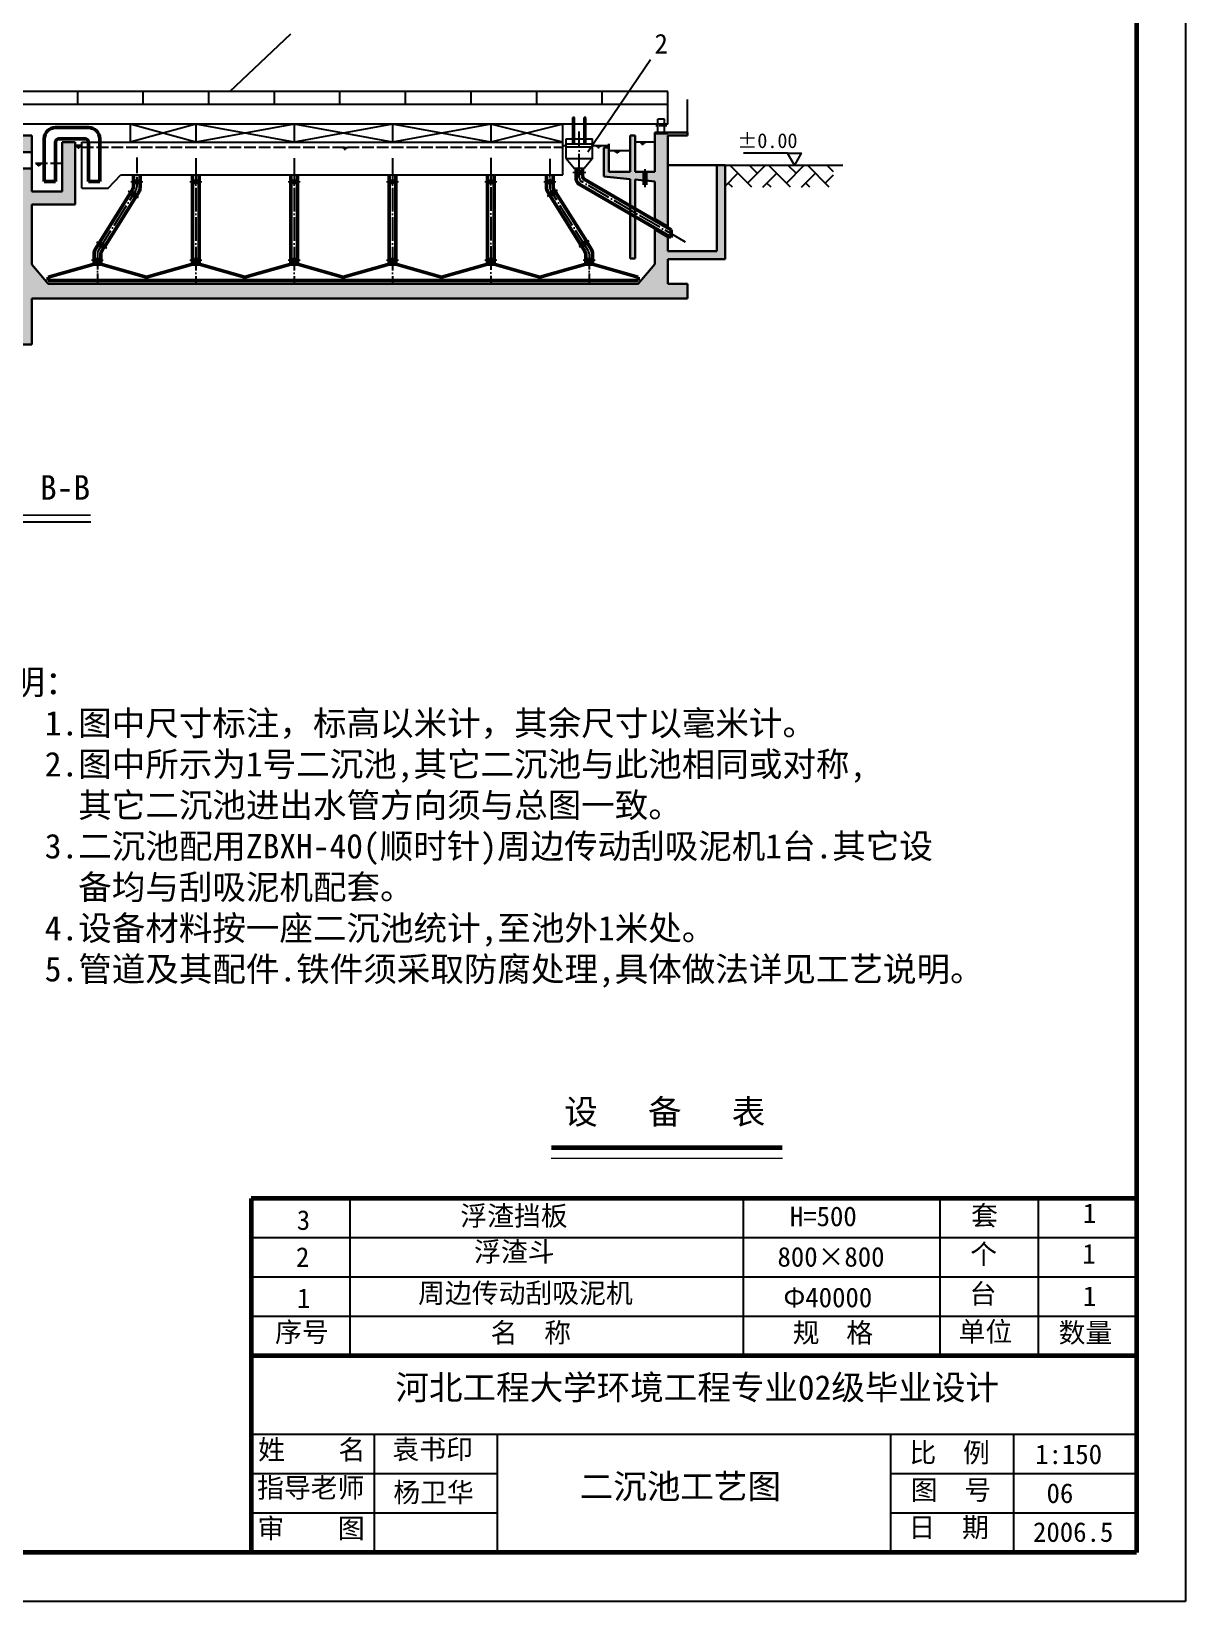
# Model space of a CAD drawing. Header units: millimetres. Extents: x 86531 to 531544, y 38321 to 278850.
# Drawn here: x 331300 to 366509, y 53697 to 101596 of the extents above; entities that cross this region are included whole.
import ezdxf

# ---------------------------------------------------------------- set-up
doc = ezdxf.new("R2010")
doc.units = ezdxf.units.MM
doc.linetypes.add('ACAD_ISO02W100', pattern=[15, 12, -3])
doc.linetypes.add('ACAD_ISO04W100', pattern=[30, 24, -3, 0, -3])
for name, color, linetype, lineweight in [('tukuang', 7, 'Continuous', 60), ('墙体', 7, 'Continuous', 30), ('墙体虚线', 7, 'ACAD_ISO02W100', 30), ('管线', 3, 'Continuous', 50), ('管线虚线', 3, 'ACAD_ISO02W100', 50)]:
    doc.layers.add(name, color=color, linetype=linetype, lineweight=lineweight)
for name, color, linetype in [('中心线', 1, 'ACAD_ISO04W100'), ('细实线', 7, 'Continuous'), ('虚线', 5, 'ACAD_ISO02W100')]:
    doc.layers.add(name, color=color, linetype=linetype)
doc.styles.get("Standard").update_dxf_attribs({"font": 'txt', "bigfont": 'gbcbig.shx'})

msp = doc.modelspace()

# ---------------------------------------------------------------- hatches: boundary and pattern name
h = msp.add_hatch()
h.set_pattern_fill('AR-CONC', color=256, scale=3, style=0)
h.set_pattern_definition([(50, (194377.55, 88144.47), (546.554, -47.8173), [57.15, -628.65]), (355, (194377.55, 88144.5), (-105.7285, 573.17), [45.72, -502.92]), (100.451, (194423.1, 88140.5), (440.8275, 525.35), [48.57, -534.27]), (46.1842, (194377.55, 88296.9), (813.237, -126.127), [85.725, -942.975]), (96.6356, (194445.3, 88286.4), (712.2127, 742.2767), [72.855, -801.405]), (351.184, (194377.55, 88296.9), (712.214, 742.2754), [68.58, -754.38]), (21, (194453.75, 88258.77), (454.8446, -306.7966), [57.15, -628.65]), (326, (194453.75, 88258.8), (185.406, 552.5639), [45.72, -502.92]), (71.4514, (194491.65, 88233.2), (640.2495, 245.7686), [48.57, -534.27]), (37.5, (194377.55, 88144.47), (9.2658, 253.66512), [0, -496.824, 0, -510.54, 0, -504.825]), (7.5, (194377.55, 88144.47), (200.459, 300.54172), [0, -291.084, 0, -485.394, 0, -192.405]), (327.5, (194207.62, 88144.47), (406.77179, -17.18623), [0, -190.5, 0, -594.36, 0, -788.67]), (317.5, (194131.42, 88144.47), (444.38754, 76.2795), [0, -247.65, 0, -394.716, 0, -560.07])])
h.paths.add_polyline_path([(331313.82628, 94486.92377), (331313.82628, 96316.06187), (332638.82628, 96316.06187), (332638.82628, 98216.06187), (332238.82628, 98216.06187), (332238.82628, 96716.06187), (331313.82628, 96716.06187), (331313.82628, 97416.06187), (330963.82628, 97416.06187), (330963.82628, 96716.06187), (330963.82628, 92446.06187), (330313.82628, 92446.06187), (330313.82628, 92046.06187), (331313.82628, 92046.06187), (331313.82628, 93446.06187), (351313.82628, 93446.06187), (351313.82628, 93896.06187), (350713.82628, 93896.06187), (350713.82628, 94646.06187), (352463.82628, 94646.06187), (352463.82628, 97516.06187), (352213.82628, 97516.06187), (352213.82628, 94896.06187), (350713.82628, 94896.06187), (350713.82628, 95338.41761), (350313.82628, 95571.40358), (350313.82628, 94496.03285), (349813.82628, 93896.06187), (331813.82628, 93896.06187)])
h.paths.add_polyline_path([(331313.82628, 98416.06187), (330718.82628, 98416.06187), (330718.82628, 98401.06187), (330618.82628, 98401.06187), (330618.82628, 98416.06187), (330313.82628, 98416.06187), (330313.82628, 98016.06187), (330963.82628, 98016.06187), (330963.82628, 97916.06187), (331313.82628, 97916.06187)])
h.paths.add_polyline_path([(350713.82628, 98416.06187), (351313.82628, 98416.06187), (351313.82628, 98516.06187), (350713.82628, 98516.06187), (350713.82628, 98486.06187), (350313.82628, 98486.06187), (350313.82628, 97316.06187), (350038.82628, 97316.06187), (350038.82628, 97042.67478), (350313.82628, 97016.06187), (350313.82628, 95860.72017), (350562.18165, 95716.06187), (350713.82628, 95716.06187)])
h.paths.add_polyline_path([(350713.82628, 98516.06187), (350313.82628, 98516.06187), (350313.82628, 98486.06187), (350713.82628, 98486.06187)])
h.paths.add_polyline_path([(349988.82628, 97316.06187), (349713.82628, 97316.06187), (349713.82628, 98416.06187), (349563.82628, 98416.06187), (349563.82628, 97316.06187), (348913.82628, 97316.06187), (348913.82628, 98056.06187), (348763.82628, 98056.06187), (348763.82628, 97166.06187), (349563.82628, 97088.64252), (349563.82628, 96268.63721), (349713.82628, 96181.26747), (349713.82628, 97074.12639), (349988.82628, 97047.51349)])
h.paths.add_polyline_path([(349713.82628, 95716.06187), (349563.82628, 95716.06187), (349563.82628, 94666.06187), (349713.82628, 94666.06187)], flags=17)
h.paths.add_polyline_path([(349713.82628, 95949.8142), (349563.82628, 96037.18394), (349563.82628, 95716.06187), (349713.82628, 95716.06187)], flags=17)
h = msp.add_hatch()
h.set_pattern_fill('AR-HBONE', color=256, scale=104.47541, style=0)
h.set_pattern_definition([(135, (361717.6, 47622.1), (-5e-14, 591.002), [1253.705, -417.902]), (45, (361422.1, 47917.6), (-5e-14, 591.002), [1253.705, -417.902])])
h.paths.add_polyline_path([(352462.99156, 97502.56263), (355765.796, 97502.56263), (355765.796, 96843.04387), (352462.99156, 96843.04387)])

# ---------------------------------------------------------------- linework, layer by layer
for p, q in [((366509.43483, 142796.93902), (366509.43483, 53696.93902)), ((337356.83467, 99766.06187), (339218.98843, 101523.68068)), ((348270.5835, 97923.37302), (350188.94844, 100735.505)), ((351313.82628, 98516.06187), (351313.82628, 99516.06187)), ((347513.82628, 97216.06187), (347513.82628, 98766.06187)), ((347813.82628, 98191.06187), (347813.82628, 98966.06187)), ((347863.82628, 98966.06187), (347813.82628, 98966.06187)), ((347863.82628, 98191.06187), (347863.82628, 98966.06187)), ((348163.82628, 98191.06187), (348163.82628, 98966.06187)), ((348213.82628, 98966.06187), (348163.82628, 98966.06187)), ((348213.82628, 98191.06187), (348213.82628, 98966.06187)), ((332838.82628, 96816.06187), (332838.82628, 98216.06187)), ((332838.82628, 98216.06187), (347513.82628, 98216.06187)), ((350313.82628, 98216.06187), (349713.82628, 98216.06187)), ((350029.86744, 98193.07715), (349868.84844, 98193.07715)), ((332838.82628, 98116.06187), (332638.82628, 98116.06187)), ((332654.67301, 98093.07715), (332815.69202, 98093.07715)), ((332689.17708, 98070.09236), (332785.78841, 98070.09236)), ((332721.38086, 98047.10764), (332758.18523, 98047.10764)), ((340948.4549, 98043.07715), (340787.4359, 98043.07715)), ((340913.95083, 98020.09236), (340817.3395, 98020.09236)), ((340881.74706, 97997.10764), (340844.94269, 97997.10764)), ((347513.82628, 98116.06187), (347613.82628, 98116.06187)), ((347613.82628, 98166.06187), (348413.82628, 98166.06187)), ((347613.82628, 97716.06187), (348413.82628, 97716.06187)), ((347613.82628, 97716.06187), (347863.82628, 97416.06187)), ((347863.82628, 98191.06187), (347813.82628, 98191.06187)), ((348213.82628, 98191.06187), (348163.82628, 98191.06187)), ((348413.82628, 97716.06187), (348163.82628, 97416.06187)), ((348413.82628, 98116.06187), (348913.82628, 98116.06187)), ((348683.96381, 98093.07715), (348522.9448, 98093.07715)), ((348649.45973, 98070.09236), (348552.84841, 98070.09236)), ((348617.25596, 98047.10764), (348580.45159, 98047.10764)), ((349563.82628, 97956.06187), (348913.82628, 97956.06187)), ((349251.61711, 97933.07715), (349090.59811, 97933.07715)), ((349217.11304, 97910.09236), (349120.50171, 97910.09236)), ((349184.90926, 97887.10764), (349148.1049, 97887.10764)), ((349995.36337, 98170.09236), (349898.75204, 98170.09236)), ((349963.15959, 98147.10764), (349926.35523, 98147.10764)), ((354365.26346, 97878.87366), (353025.48963, 97878.87366)), ((331607.95753, 97543.07715), (331446.93853, 97543.07715)), ((331573.45346, 97520.09236), (331476.84213, 97520.09236)), ((331541.24968, 97497.10764), (331504.44531, 97497.10764)), ((348163.82628, 97416.06187), (347863.82628, 97416.06187)), ((352463.82628, 97516.06187), (356050.04103, 97516.06187)), ((332838.82628, 96816.06187), (333638.82628, 96816.06187)), ((333638.82628, 96816.06187), (334033.07466, 97216.06187)), ((334033.07466, 97216.06187), (347513.82628, 97216.06187)), ((333112.98792, 86621.50262), (328398.42821, 86621.50262)), ((341009.43483, 65996.93902), (341009.43483, 61196.93902)), ((341009.43483, 65996.93902), (341009.43483, 61196.93902)), ((341009.43483, 65996.93902), (341009.43483, 61196.93902)), ((353009.43483, 65996.93902), (353009.43483, 61196.93902)), ((359009.43483, 65996.93902), (359009.43483, 61196.93902)), ((362009.43483, 66009.77275), (362009.43483, 61196.93902)), ((365009.43483, 64796.93902), (338009.43483, 64796.93902)), ((365009.43483, 63596.93902), (338009.43483, 63596.93902)), ((365009.43483, 62396.93902), (338009.43483, 62396.93902)), ((365009.43483, 58796.93902), (338009.43483, 58796.93902)), ((341759.43483, 58796.93902), (341759.43483, 55196.93902)), ((345509.43483, 58796.93902), (345509.43483, 55196.93902)), ((357509.43483, 58796.93902), (357509.43483, 55196.93902)), ((361259.43483, 58796.93902), (361259.43483, 55196.93902)), ((345509.43483, 57596.93902), (338009.43483, 57596.93902)), ((365009.43483, 57596.93902), (357509.43483, 57596.93902)), ((345509.43483, 56396.93902), (338009.43483, 56396.93902)), ((365009.43483, 56396.93902), (357509.43483, 56396.93902)), ((366509.43483, 53696.93902), (240359.43483, 53696.93902))]:
    msp.add_line(p, q)
at = {"lineweight": -3}
msp.add_line((350713.82628, 98766.06187), (330413.82628, 98766.06187), dxfattribs=at)
at = {"linetype": 'Continuous', "lineweight": 15}
msp.add_line((347157.11529, 67225.21638), (354210.81197, 67225.21638), dxfattribs=at)
at = {"const_width": 10}
for points in [[(347843.82628, 98916.06187, -1), (347833.82628, 98916.06187, -1)], [(347843.82628, 98796.06187, -1), (347833.82628, 98796.06187, -1)], [(348193.82628, 98916.06187, -1), (348183.82628, 98916.06187, -1)], [(348193.82628, 98796.06187, -1), (348183.82628, 98796.06187, -1)], [(347843.82628, 98286.06187, -1), (347833.82628, 98286.06187, -1)], [(347843.82628, 98226.06187, -1), (347833.82628, 98226.06187, -1)], [(348193.82628, 98286.06187, -1), (348183.82628, 98286.06187, -1)], [(348193.82628, 98226.06187, -1), (348183.82628, 98226.06187, -1)]]:
    msp.add_lwpolyline(points, format="xyb", close=True, dxfattribs=at)
msp.add_lwpolyline([(354574.73295, 97516.06187), (354365.26346, 97878.87366), (354784.20243, 97878.87366)], close=True)
at = {"const_width": 52.2377}
msp.add_lwpolyline([(333112.98792, 86837.72119), (328398.42821, 86837.72119)], dxfattribs=at)
at = {"linetype": 'Continuous', "const_width": 144}
msp.add_lwpolyline([(347157.11529, 67547.85965), (354210.81197, 67547.85965)], dxfattribs=at)
at = {"layer": 'Defpoints'}
for p, q in [((334313.82628, 98766.06187), (334313.82628, 98216.06187)), ((336313.82628, 98766.06187), (334313.82628, 98216.06187)), ((336313.82628, 98216.06187), (334313.82628, 98766.06187)), ((336313.82628, 98766.06187), (336313.82628, 98216.06187)), ((339313.82628, 98216.06187), (336313.82628, 98766.06187)), ((339313.82628, 98766.06187), (336313.82628, 98216.06187)), ((339313.82628, 98766.06187), (339313.82628, 98216.06187)), ((342313.82628, 98766.06187), (339313.82628, 98216.06187)), ((342313.82628, 98216.06187), (339313.82628, 98766.06187)), ((342313.82628, 98766.06187), (342313.82628, 98216.06187)), ((345313.82628, 98216.06187), (342313.82628, 98766.06187)), ((345313.82628, 98766.06187), (342313.82628, 98216.06187)), ((345313.82628, 98766.06187), (345313.82628, 98216.06187)), ((347513.82628, 98766.06187), (345313.82628, 98216.06187)), ((347513.82628, 98216.06187), (345313.82628, 98766.06187))]:
    msp.add_line(p, q, dxfattribs=at)
at = {"layer": 'tukuang'}
for p, q in [((365009.43483, 141296.93902), (365009.43483, 55196.93902)), ((365009.43483, 141296.93902), (365009.43483, 55196.93902)), ((338009.43483, 65996.93902), (338009.43483, 55196.93902)), ((365009.43483, 65996.93902), (338009.43483, 65996.93902)), ((365009.43483, 61196.93902), (338009.43483, 61196.93902)), ((365009.43483, 55196.93902), (244109.43483, 55196.93902))]:
    msp.add_line(p, q, dxfattribs=at)
at = {"layer": '中心线', "ltscale": 10}
for p, q in [((350685.63793, 98716.06187), (350352.86068, 98716.06187)), ((350013.82628, 97389.20576), (350013.82628, 96848.34302))]:
    msp.add_line(p, q, dxfattribs=at)
at = {"layer": '中心线', "ltscale": 30}
for p, q in [((348013.82628, 97141.95143), (348013.82628, 98537.82525)), ((336313.82628, 97726.79214), (336313.82628, 93896.06187)), ((339313.82628, 97726.79214), (339313.82628, 93896.06187)), ((342313.82628, 97726.83278), (342313.82628, 93896.06187)), ((345313.82628, 97739.91993), (345313.82628, 93896.06187)), ((351251.3606, 95168.83192), (348088.32963, 97012.33563)), ((333344.22662, 94916.02279), (334483.42594, 96738.74171)), ((348283.42594, 94916.02279), (347144.22662, 96738.74171))]:
    msp.add_line(p, q, dxfattribs=at)
at = {"layer": '中心线', "ltscale": 20}
for p, q in [((334513.82628, 97752.70226), (334513.82628, 96844.7415)), ((347113.82628, 97707.5272), (347113.82628, 96844.7415)), ((333313.82628, 94810.023), (333313.82628, 93896.06187)), ((348313.82628, 94810.023), (348313.82628, 93896.06187))]:
    msp.add_line(p, q, dxfattribs=at)
at = {"layer": '中心线', "ltscale": 10}
for centre, radius, start, end in [((334313.82628, 96844.7415), 200, 327.994616792, 0), ((347313.82628, 96844.7415), 200, 180, 212.005383208), ((348163.82628, 97141.95143), 150, 180, 239.780700301), ((333513.82628, 94810.023), 200, 147.994616792, 180), ((348113.82628, 94810.023), 200, 0, 32.005383208)]:
    msp.add_arc(centre, radius, start, end, dxfattribs=at)
at = {"layer": '墙体', "lineweight": -3}
for p, q in [((350713.82628, 99766.06187), (330363.82628, 99766.06187)), ((332713.82628, 99366.06187), (332713.82628, 99766.06187)), ((334713.82628, 99366.06187), (334713.82628, 99766.06187)), ((336713.82628, 99366.06187), (336713.82628, 99766.06187)), ((338713.82628, 99366.06187), (338713.82628, 99766.06187)), ((340713.82628, 99366.06187), (340713.82628, 99766.06187)), ((342713.82628, 99366.06187), (342713.82628, 99766.06187)), ((344713.82628, 99366.06187), (344713.82628, 99766.06187)), ((346713.82628, 99366.06187), (346713.82628, 99766.06187)), ((348713.82628, 99366.06187), (348713.82628, 99766.06187)), ((350713.82628, 98766.06187), (350713.82628, 99766.06187)), ((350713.82628, 98766.06187), (350713.82628, 99766.06187)), ((350713.82628, 99366.06187), (330363.82628, 99366.06187))]:
    msp.add_line(p, q, dxfattribs=at)
at = {"layer": '墙体'}
for p, q in [((331313.82628, 98416.06187), (329313.82628, 98416.06187)), ((331313.82628, 97916.06187), (331313.82628, 98416.06187)), ((332638.82628, 98216.06187), (332238.82628, 98216.06187)), ((332238.82628, 96716.06187), (332238.82628, 98216.06187)), ((332638.82628, 96316.06187), (332638.82628, 98216.06187)), ((349713.82628, 98416.06187), (349563.82628, 98416.06187)), ((349563.82628, 97316.06187), (349563.82628, 98416.06187)), ((349713.82628, 97316.06187), (349713.82628, 98416.06187)), ((350313.82628, 97316.06187), (350313.82628, 98516.06187)), ((351313.82628, 98516.06187), (350313.82628, 98516.06187)), ((350713.82628, 98486.06187), (350313.82628, 98486.06187)), ((350713.82628, 98486.06187), (350713.82628, 98516.06187)), ((351313.82628, 98416.06187), (350713.82628, 98416.06187)), ((350713.82628, 95598.80253), (350713.82628, 98416.06187)), ((351313.82628, 98516.06187), (351313.82628, 98416.06187)), ((331313.82628, 97916.06187), (330963.82628, 97916.06187)), ((331313.82628, 97916.06187), (331313.82628, 97416.06187)), ((348763.82628, 97166.06187), (348763.82628, 98056.06187)), ((348913.82628, 98056.06187), (348763.82628, 98056.06187)), ((348913.82628, 97316.06187), (348913.82628, 98162.06187)), ((331313.82628, 96716.06187), (331313.82628, 97416.06187)), ((349563.82628, 97316.06187), (348913.82628, 97316.06187)), ((350313.82628, 97316.06187), (349713.82628, 97316.06187)), ((352463.82628, 97516.06187), (350713.82628, 97516.06187)), ((352213.82628, 94896.06187), (352213.82628, 97516.06187)), ((352463.82628, 94646.06187), (352463.82628, 97516.06187)), ((349563.82628, 97088.64252), (348763.82628, 97166.06187)), ((349563.82628, 94666.06187), (349563.82628, 97088.64252)), ((349713.82628, 94666.06187), (349713.82628, 97074.12639)), ((349988.82628, 97047.51349), (349713.82628, 97074.12639)), ((350313.82628, 97016.06187), (350038.82628, 97042.67478)), ((350313.82628, 95831.78851), (350313.82628, 97016.06187)), ((332238.82628, 96716.06187), (331313.82628, 96716.06187)), ((332638.82628, 96316.06187), (331313.82628, 96316.06187)), ((331313.82628, 94486.92377), (331313.82628, 96316.06187)), ((350313.82628, 94496.03285), (350313.82628, 95600.33524)), ((350713.82628, 94896.06187), (350713.82628, 95367.34926)), ((351313.82628, 94896.06187), (350713.82628, 94896.06187)), ((352213.82628, 94896.06187), (350713.82628, 94896.06187)), ((331813.82628, 93896.06187), (331313.82628, 94486.92377)), ((349713.82628, 94666.06187), (349563.82628, 94666.06187)), ((349813.82628, 93896.06187), (350313.82628, 94496.03285)), ((352463.82628, 94646.06187), (350713.82628, 94646.06187)), ((350713.82628, 93896.06187), (350713.82628, 94646.06187)), ((349813.82628, 93896.06187), (331813.82628, 93896.06187)), ((351313.82628, 93896.06187), (350713.82628, 93896.06187)), ((351313.82628, 93896.06187), (351313.82628, 93446.06187)), ((351313.82628, 93446.06187), (331313.82628, 93446.06187)), ((331313.82628, 92046.06187), (331313.82628, 93446.06187)), ((331313.82628, 92046.06187), (329313.82628, 92046.06187))]:
    msp.add_line(p, q, dxfattribs=at)
at = {"layer": '墙体虚线'}
msp.add_line((331313.82628, 97416.06187), (330963.82628, 97416.06187), dxfattribs=at)
at = {"layer": '管线'}
for p, q in [((331688.82628, 97016.06187), (331688.82628, 98316.06187)), ((333038.82628, 98666.06187), (332038.82628, 98666.06187)), ((332038.82628, 97016.06187), (332038.82628, 98216.06187)), ((332938.82628, 98316.06187), (332138.82628, 98316.06187)), ((333038.82628, 97016.06187), (333038.82628, 98216.06187)), ((333388.82628, 97016.06187), (333388.82628, 98316.06187)), ((348163.82628, 97316.06187), (347863.82628, 97316.06187)), ((347863.82628, 97316.06187), (347863.82628, 97296.06187)), ((348163.82628, 97296.06187), (347863.82628, 97296.06187)), ((347863.82628, 97296.06187), (347863.82628, 97276.06187)), ((348163.82628, 97276.06187), (347863.82628, 97276.06187)), ((347913.82628, 97316.06187), (347913.82628, 97416.06187)), ((347913.82628, 97113.21136), (347913.82628, 97276.06187)), ((348113.82628, 97316.06187), (348113.82628, 97416.06187)), ((348113.82628, 97170.6915), (348113.82628, 97276.06187)), ((348163.82628, 97316.06187), (348163.82628, 97276.06187)), ((332038.82628, 97016.06187), (331688.82628, 97016.06187)), ((333388.82628, 97016.06187), (333038.82628, 97016.06187)), ((334343.72757, 96703.90392), (334383.42594, 96767.42133)), ((334383.82628, 97030.40168), (334643.82628, 97030.40168)), ((334383.82628, 97030.40168), (334383.82628, 96990.40168)), ((334383.82628, 97010.40168), (334643.82628, 97010.40168)), ((334383.82628, 96990.40168), (334643.82628, 96990.40168)), ((334413.82628, 97216.06187), (334413.82628, 97030.40168)), ((334413.82628, 96990.40168), (334413.82628, 96873.42112)), ((334613.82628, 97216.06187), (334613.82628, 97030.40168)), ((334613.82628, 96990.40168), (334613.82628, 96814.94965)), ((334643.82628, 97030.40168), (334643.82628, 96990.40168)), ((336443.82628, 97030.40168), (336183.82628, 97030.40168)), ((336183.82628, 97030.40168), (336183.82628, 96990.40168)), ((336443.82628, 97010.40168), (336183.82628, 97010.40168)), ((336443.82628, 96990.40168), (336183.82628, 96990.40168)), ((336213.82628, 97216.06187), (336213.82628, 97030.40168)), ((336213.82628, 96990.40168), (336213.82628, 94636.06187)), ((336413.82628, 97216.06187), (336413.82628, 97030.40168)), ((336413.82628, 96990.40168), (336413.82628, 94636.06187)), ((336443.82628, 97030.40168), (336443.82628, 96990.40168)), ((339443.82628, 97030.40168), (339183.82628, 97030.40168)), ((339183.82628, 97030.40168), (339183.82628, 96990.40168)), ((339443.82628, 97010.40168), (339183.82628, 97010.40168)), ((339443.82628, 96990.40168), (339183.82628, 96990.40168)), ((339213.82628, 97216.06187), (339213.82628, 97030.40168)), ((339213.82628, 96990.40168), (339213.82628, 94636.06187)), ((339413.82628, 97216.06187), (339413.82628, 97030.40168)), ((339413.82628, 96990.40168), (339413.82628, 94636.06187)), ((339443.82628, 97030.40168), (339443.82628, 96990.40168)), ((342443.82628, 97030.40168), (342183.82628, 97030.40168)), ((342183.82628, 97030.40168), (342183.82628, 96990.40168)), ((342443.82628, 97010.40168), (342183.82628, 97010.40168)), ((342443.82628, 96990.40168), (342183.82628, 96990.40168)), ((342213.82628, 97216.06187), (342213.82628, 97030.40168)), ((342213.82628, 96990.40168), (342213.82628, 94636.06187)), ((342413.82628, 97216.06187), (342413.82628, 97030.40168)), ((342413.82628, 96990.40168), (342413.82628, 94636.06187)), ((342443.82628, 97030.40168), (342443.82628, 96990.40168)), ((345443.82628, 97030.40168), (345183.82628, 97030.40168)), ((345183.82628, 97030.40168), (345183.82628, 96990.40168)), ((345443.82628, 97010.40168), (345183.82628, 97010.40168)), ((345443.82628, 96990.40168), (345183.82628, 96990.40168)), ((345213.82628, 97216.06187), (345213.82628, 97030.40168)), ((345213.82628, 96990.40168), (345213.82628, 94636.06187)), ((345413.82628, 97216.06187), (345413.82628, 97030.40168)), ((345413.82628, 96990.40168), (345413.82628, 94636.06187)), ((345443.82628, 97030.40168), (345443.82628, 96990.40168)), ((347243.82628, 97030.40168), (346983.82628, 97030.40168)), ((346983.82628, 97030.40168), (346983.82628, 96990.40168)), ((347243.82628, 97010.40168), (346983.82628, 97010.40168)), ((347243.82628, 96990.40168), (346983.82628, 96990.40168)), ((347013.82628, 97216.06187), (347013.82628, 97030.40168)), ((347013.82628, 96990.40168), (347013.82628, 96814.94965)), ((347286.9132, 96756.25053), (347065.99875, 96618.09896)), ((347213.82628, 97216.06187), (347213.82628, 97030.40168)), ((347213.82628, 96990.40168), (347213.82628, 96873.42112)), ((347243.82628, 97030.40168), (347243.82628, 96990.40168)), ((347261.242, 96740.19673), (347244.22662, 96767.42133)), ((347286.9132, 96756.25053), (347318.72639, 96705.37891)), ((350813.82628, 95309.10277), (348013.16408, 96940.3903)), ((350813.82628, 95540.55604), (348163.49518, 97084.28097)), ((349988.82628, 97047.51349), (349988.82628, 96916.06187)), ((350038.82628, 96916.06187), (349988.82628, 96916.06187)), ((350038.82628, 97042.67478), (350038.82628, 96916.06187)), ((333376.00041, 95155.54047), (334311.92763, 96653.02403)), ((333545.69529, 95049.54263), (334481.95722, 96546.69394)), ((334318.29176, 96719.81052), (334286.47857, 96668.9389)), ((334286.47857, 96668.9389), (334507.39302, 96530.78734)), ((334302.38517, 96694.37471), (334523.29962, 96556.22315)), ((334318.29176, 96719.81052), (334539.20621, 96581.65896)), ((334539.20621, 96581.65896), (334507.39302, 96530.78734)), ((334513.77041, 96597.56555), (334583.39833, 96708.90569)), ((347091.18971, 96633.85244), (347044.25424, 96708.90569)), ((347065.99875, 96618.09896), (347097.81194, 96567.22735)), ((347302.81979, 96730.81472), (347081.90534, 96592.66316)), ((347318.72639, 96705.37891), (347097.81194, 96567.22735)), ((348059.27424, 95085.81447), (347123.0029, 96582.98083)), ((348228.97857, 95191.81821), (347293.04194, 96689.31683)), ((350713.82628, 95627.73419), (350313.82628, 95860.72017)), ((350713.82628, 95338.41761), (350313.82628, 95571.40358)), ((350493.69384, 95420.34638), (350513.82628, 95454.91059)), ((350533.95873, 95778.79139), (350513.82628, 95744.22718)), ((350813.82628, 95540.55604), (350813.82628, 95309.10277)), ((333244.22662, 94944.70242), (333344.20047, 95104.66057)), ((333318.75638, 95120.55392), (333350.54307, 95171.4421)), ((333318.75638, 95120.55392), (333539.74277, 94982.51745)), ((333334.64972, 95145.99801), (333555.63611, 95007.96154)), ((333350.54307, 95171.4421), (333571.52946, 95033.40563)), ((333444.25424, 94887.33097), (333513.8821, 94998.67101)), ((333539.74277, 94982.51745), (333571.52946, 95033.40563)), ((348254.65813, 95207.85864), (348033.67174, 95069.82217)), ((348065.45843, 95018.934), (348033.67174, 95069.82217)), ((348270.55147, 95182.41455), (348049.56508, 95044.37808)), ((348286.44481, 95156.97046), (348065.45843, 95018.934)), ((348183.39833, 94887.33097), (348091.08744, 95034.94285)), ((348286.44481, 95156.97046), (348254.65813, 95207.85864)), ((348383.42594, 94944.70242), (348260.77851, 95140.93831)), ((333213.82628, 94496.06187), (331813.82628, 94096.06187)), ((333183.82628, 94636.06187), (333443.82628, 94636.06187)), ((333183.82628, 94636.06187), (333183.82628, 94596.06187)), ((333183.82628, 94616.06187), (333443.82628, 94616.06187)), ((333183.82628, 94596.06187), (333443.82628, 94596.06187)), ((333213.82628, 94636.06187), (333213.82628, 94838.70263)), ((333213.82628, 94496.06187), (333213.82628, 94596.06187)), ((333413.82628, 94496.06187), (333213.82628, 94496.06187)), ((333413.82628, 94636.06187), (333413.82628, 94781.28702)), ((333413.82628, 94496.06187), (333413.82628, 94596.06187)), ((334813.82628, 94096.06187), (333413.82628, 94496.06187)), ((333443.82628, 94636.06187), (333443.82628, 94596.06187)), ((336213.82628, 94496.06187), (334813.82628, 94096.06187)), ((336443.82628, 94636.06187), (336183.82628, 94636.06187)), ((336183.82628, 94636.06187), (336183.82628, 94596.06187)), ((336443.82628, 94616.06187), (336183.82628, 94616.06187)), ((336443.82628, 94596.06187), (336183.82628, 94596.06187)), ((336213.82628, 94596.06187), (336213.82628, 94496.06187)), ((336413.82628, 94496.06187), (336213.82628, 94496.06187)), ((336413.82628, 94596.06187), (336413.82628, 94496.06187)), ((337813.82628, 94096.06187), (336413.82628, 94496.06187)), ((336443.82628, 94636.06187), (336443.82628, 94596.06187)), ((339213.82628, 94496.06187), (337813.82628, 94096.06187)), ((339443.82628, 94636.06187), (339183.82628, 94636.06187)), ((339183.82628, 94636.06187), (339183.82628, 94596.06187)), ((339443.82628, 94616.06187), (339183.82628, 94616.06187)), ((339443.82628, 94596.06187), (339183.82628, 94596.06187)), ((339213.82628, 94596.06187), (339213.82628, 94496.06187)), ((339413.82628, 94496.06187), (339213.82628, 94496.06187)), ((339413.82628, 94596.06187), (339413.82628, 94496.06187)), ((340813.82628, 94096.06187), (339413.82628, 94496.06187)), ((339443.82628, 94636.06187), (339443.82628, 94596.06187)), ((342213.82628, 94496.06187), (340813.82628, 94096.06187)), ((342443.82628, 94636.06187), (342183.82628, 94636.06187)), ((342183.82628, 94636.06187), (342183.82628, 94596.06187)), ((342443.82628, 94616.06187), (342183.82628, 94616.06187)), ((342443.82628, 94596.06187), (342183.82628, 94596.06187)), ((342213.82628, 94596.06187), (342213.82628, 94496.06187)), ((342413.82628, 94496.06187), (342213.82628, 94496.06187)), ((342413.82628, 94596.06187), (342413.82628, 94496.06187)), ((343813.82628, 94096.06187), (342413.82628, 94496.06187)), ((342443.82628, 94636.06187), (342443.82628, 94596.06187)), ((345213.82628, 94496.06187), (343813.82628, 94096.06187)), ((345443.82628, 94636.06187), (345183.82628, 94636.06187)), ((345183.82628, 94636.06187), (345183.82628, 94596.06187)), ((345443.82628, 94616.06187), (345183.82628, 94616.06187)), ((345443.82628, 94596.06187), (345183.82628, 94596.06187)), ((345213.82628, 94596.06187), (345213.82628, 94496.06187)), ((345413.82628, 94496.06187), (345213.82628, 94496.06187)), ((345413.82628, 94596.06187), (345413.82628, 94496.06187)), ((346813.82628, 94096.06187), (345413.82628, 94496.06187)), ((345443.82628, 94636.06187), (345443.82628, 94596.06187)), ((348213.82628, 94496.06187), (346813.82628, 94096.06187)), ((348443.82628, 94636.06187), (348183.82628, 94636.06187)), ((348183.82628, 94636.06187), (348183.82628, 94596.06187)), ((348443.82628, 94616.06187), (348183.82628, 94616.06187)), ((348443.82628, 94596.06187), (348183.82628, 94596.06187)), ((348213.82628, 94636.06187), (348213.82628, 94781.28702)), ((348213.82628, 94496.06187), (348213.82628, 94596.06187)), ((348413.82628, 94496.06187), (348213.82628, 94496.06187)), ((348413.82628, 94636.06187), (348413.82628, 94838.70263)), ((348413.82628, 94496.06187), (348413.82628, 94596.06187)), ((349813.82628, 94096.06187), (348413.82628, 94496.06187)), ((348443.82628, 94636.06187), (348443.82628, 94596.06187)), ((331813.82628, 94096.06187), (331813.82628, 93996.06187)), ((349813.82628, 93996.06187), (331813.82628, 93996.06187)), ((334813.82628, 94096.06187), (334813.82628, 93996.06187)), ((337813.82628, 94096.06187), (337813.82628, 93996.06187)), ((340813.82628, 94096.06187), (340813.82628, 93996.06187)), ((343813.82628, 94096.06187), (343813.82628, 93996.06187)), ((346813.82628, 94096.06187), (346813.82628, 93996.06187)), ((349813.82628, 94096.06187), (349813.82628, 93996.06187))]:
    msp.add_line(p, q, dxfattribs=at)
for centre, radius, start, end in [((332038.82628, 98316.06187), 350, 90, 180), ((332138.82628, 98216.06187), 100, 90, 180), ((332938.82628, 98216.06187), 100, 0, 90), ((333038.82628, 98316.06187), 350, 0, 90), ((334213.82628, 96873.42112), 200, 327.994616792, 0), ((334413.82628, 96814.94965), 200, 327.979693399, 0), ((347213.82628, 96814.94965), 200, 180, 212.020306601), ((347413.82628, 96873.42112), 200, 180, 212.005383208), ((348113.82628, 97113.21136), 200, 180, 239.780700301), ((348213.82628, 97170.6915), 100, 180, 239.780700301), ((333413.82628, 94838.70263), 200, 147.994616792, 180), ((333613.82628, 94781.28702), 200, 147.979693399, 180), ((348013.82628, 94781.28702), 200, 0, 32.020306601), ((348213.82628, 94838.70263), 200, 0, 32.005383208)]:
    msp.add_arc(centre, radius, start, end, dxfattribs=at)
at = {"layer": '管线虚线'}
for p, q in [((349988.82628, 97316.06187), (349988.82628, 97047.51349)), ((350038.82628, 97316.06187), (350038.82628, 97042.67478))]:
    msp.add_line(p, q, dxfattribs=at)
at = {"layer": '细实线'}
for p, q in [((350613.82628, 98916.06187), (350413.82628, 98916.06187)), ((350413.82628, 98516.06187), (350413.82628, 98916.06187)), ((350613.82628, 98516.06187), (350613.82628, 98916.06187)), ((347613.82628, 97716.06187), (347613.82628, 98316.06187)), ((347613.82628, 98316.06187), (348413.82628, 98316.06187)), ((348413.82628, 97716.06187), (348413.82628, 98316.06187)), ((348413.82628, 98066.06187), (347613.82628, 98066.06187))]:
    msp.add_line(p, q, dxfattribs=at)
at = {"layer": '虚线', "ltscale": 30}
for p, q in [((332838.82628, 98066.06187), (347513.82628, 98066.06187)), ((332238.82628, 97566.06187), (331313.82628, 97566.06187))]:
    msp.add_line(p, q, dxfattribs=at)

# ---------------------------------------------------------------- texts
for s, insert, char_height, width, attachment_point in [('{\\fFangSong_GB2312|b0|i0|c134|p49;2}', (350308.19281, 101521.37362), 600, 569.0809014, 1), ('{\\fFangSong_GB2312|b0|i0|c134|p49;%%P0.00}', (354669.26752, 98488.66728), 450, 1666.8910394, 3), ('{\\fFangSong_GB2312|b0|i0|c134|p49;说明：\\P    1.图中尺寸标注，标高以米计，其余尺寸以毫米计。\\P    2.图中所示为1号二沉池,其它二沉池与此池相同或对称,\\P      其它二沉池进出水管方向须与总图一致。\\P    3.二沉池配用ZBXH-40(顺时针)周边传动刮吸泥机1台.其它设\\P      备均与刮吸泥机配套。\\P    4.设备材料按一座二沉池统计,至池外1米处。\\P    5.管道及其配件.铁件须采取防腐处理,具体做法详见工艺说明。}', (329667.5269, 82118.56394), 750, 39349.2392406, 1), ('{\\fFangSong_GB2312|b0|i0|c134|p49;设   备   表}', (347556.40225, 69015.32603), 750, 9015.3, 1), ('{\\fFangSong_GB2312|b0|i0|c134|p49;3}', (339395.54127, 65636.09815), 600, 569.0809014, 1), ('{\\fFangSong_GB2312|b0|i0|c134|p49;浮渣挡板}', (344385.00906, 65765.50066), 600, 6965.5787441, 1), ('{\\fFangSong_GB2312|b0|i0|c134|p49;H=500}', (354436.49993, 65749.25692), 600, 10799.999325, 1), ('{\\fFangSong_GB2312|b0|i0|c134|p49;套}', (359964.58679, 65772.42143), 600, 6965.5787441, 1), ('{\\fFangSong_GB2312|b0|i0|c134|p49;1}', (363376.59983, 65842.73129), 600, 569.0809014, 1), ('{\\fFangSong_GB2312|b0|i0|c134|p49;浮渣斗}', (344804.13425, 64669.13762), 600, 6965.5787441, 1), ('{\\fFangSong_GB2312|b0|i0|c134|p49;个}', (359942.51623, 64598.92307), 600, 6965.5787441, 1), ('{\\fFangSong_GB2312|b0|i0|c134|p49;2}', (339370.83802, 64507.06626), 600, 569.0809014, 1), ('{\\fFangSong_GB2312|b0|i0|c134|p49;800\\fSimSun|b0|i0|c134|p2;×\\fFangSong_GB2312|b0|i0|c134|p49;800}', (354059.93298, 64514.50382), 600, 3253.3678657, 1), ('{\\fFangSong_GB2312|b0|i0|c134|p49;1}', (363359.70127, 64607.64053), 600, 569.0809014, 1), ('{\\fFangSong_GB2312|b0|i0|c134|p49;1}', (339401.22996, 63250.47139), 600, 569.0809014, 1), ('{\\fFangSong_GB2312|b0|i0|c134|p49;周边传动刮吸泥机}', (343097.74079, 63409.03149), 600, 6965.5787441, 1), ('{\\fSimSun|b0|i0|c134|p2;Ф\\fFangSong_GB2312|b0|i0|c134|p49;40000}', (354241.03025, 63275.52167), 600, 10799.999325, 1), ('{\\fFangSong_GB2312|b0|i0|c134|p49;台}', (359921.24784, 63390.75156), 600, 6965.5787441, 1), ('{\\fFangSong_GB2312|b0|i0|c134|p49;1}', (363376.86509, 63315.86119), 600, 569.0809014, 1), ('{\\fFangSong_GB2312|b0|i0|c134|p49;序号}', (338732.66269, 62217.91022), 600, 2391.9656474, 1), ('{\\fFangSong_GB2312|b0|i0|c134|p49;名  称}', (345309.71971, 62201.84485), 600, 3461.7309752, 1), ('{\\fFangSong_GB2312|b0|i0|c134|p49;规  格}', (354523.77878, 62200.48607), 600, 3165.7595599, 1), ('{\\fFangSong_GB2312|b0|i0|c134|p49;单位}', (359587.45023, 62233.29591), 600, 1913.5725179, 1), ('{\\fFangSong_GB2312|b0|i0|c134|p49;数量}', (362635.38192, 62200.10215), 600, 1913.5725179, 1), ('{\\fFangSong_GB2312|b0|i0|c134|p49;河北工程大学环境工程专业02级毕业设计}', (342405.89179, 60605.30558), 750, 19689.6434431, 1), ('{\\fFangSong_GB2312|b0|i0|c134|p49;比  例}', (358084.47196, 58543.23423), 600, 2853.5521572, 1), ('{\\fFangSong_GB2312|b0|i0|c134|p49;二沉池工艺图}', (348028.19665, 57585.94311), 750, 9015.3, 1)]:
    msp.add_mtext(s, dxfattribs=dict(insert=insert, char_height=char_height, width=width, attachment_point=attachment_point))
at = {"insert": (332326.83657, 87683.64757), "char_height": 750, "attachment_point": 5}
msp.add_mtext('{\\fFangSong_GB2312|b0|i0|c134|p49;B-B}', dxfattribs=at)
at = {"layer": '管线', "color": 7, "char_height": 600, "attachment_point": 1}
for s, insert, width in [('{\\fFangSong_GB2312|b0|i0|c134|p49;姓    名}', (338216.07032, 58630.76163), 3385.3450269), ('{\\fFangSong_GB2312|b0|i0|c134|p49;袁书印}', (342313.64398, 58645.28407), 2853.5521572), ('{\\fFangSong_GB2312|b0|i0|c134|p49;1:150}', (361920.36879, 58491.55151), 2853.5521572), ('{\\fFangSong_GB2312|b0|i0|c134|p49;指导老师}', (338183.41997, 57469.83881), 3455.9644581), ('{\\fFangSong_GB2312|b0|i0|c134|p49;杨卫华}', (342339.99196, 57328.57845), 2853.5521572), ('{\\fFangSong_GB2312|b0|i0|c134|p49;图  号}', (358128.35679, 57403.18545), 2853.5521572), ('{\\fFangSong_GB2312|b0|i0|c134|p49;06}', (362268.43339, 57304.64536), 2853.5521572), ('{\\fFangSong_GB2312|b0|i0|c134|p49;审    图}', (338199.36991, 56234.43378), 3178.7676114), ('{\\fFangSong_GB2312|b0|i0|c134|p49;日  期}', (358056.22747, 56263.80127), 2853.5521572), ('{\\fFangSong_GB2312|b0|i0|c134|p49;2006.5}', (361855.48642, 56118.8556), 2853.5521572)]:
    msp.add_mtext(s, dxfattribs=dict(at, insert=insert, width=width))

doc.saveas('drawing.dxf')
